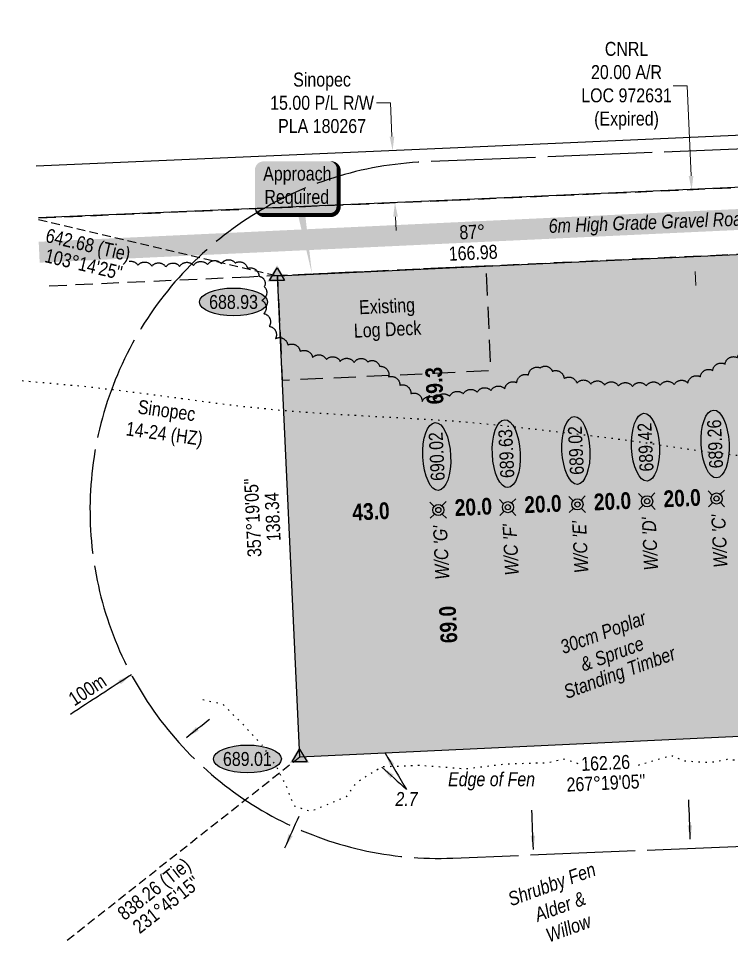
# Model space of a CAD drawing. Extents: x 354637 to 358761, y 6098179 to 6099941.
# Drawn here: x 357521 to 358033, y 6098407 to 6099069 of the extents above; entities that cross this region are included whole.
import ezdxf
from ezdxf.enums import TextEntityAlignment as Align

# ---------------------------------------------------------------- set-up
doc = ezdxf.new("R2010")
doc.units = 0
doc.header["$LTSCALE"] = 5
doc.header["$PDSIZE"] = 0.5
for name, pattern in [('0', [1, 1, 0]), ('foc-ACCESSROAD', [3.75, 2.5, -1.25]), ('foc-BUFFER', [16.75, 15, -1.75]), ('foc-DOT', [1, 0.2, -0.8]), ('foc-TIELINE', [1.875, 1.25, -0.625]), ('foc-TOPO', [1, 0.2, -0.8]), ('HIDDEN2', [4.7625, 3.175, -1.5875])]:
    doc.linetypes.add(name, pattern=pattern)
doc.layers.get('Defpoints').update_dxf_attribs({"color": 9})
for name, color, linetype in [('ABADATA-DRILL', 8, 'foc-DOT'), ('ABADATA-DRILL-T', 8, 'Continuous'), ('AS-ROADS', 254, 'Continuous'), ('AUX-BUFFER', 7, 'foc-BUFFER'), ('C-RW', 13, 'Continuous'), ('F-AR', 190, 'foc-ACCESSROAD'), ('L-BD', 7, 'Continuous'), ('L-BD1', 253, 'Continuous'), ('L-MON', 1, 'Continuous'), ('L-TIE', 7, 'foc-TIELINE'), ('P-ELEVATION', 7, 'Continuous'), ('P-PROPOSED', 10, 'Continuous'), ('P-PROPOSED-H', 21, 'Continuous'), ('P-TXT', 4, 'Continuous'), ('T-BUSH', 110, '0'), ('T-BUSH-T', 110, 'Continuous'), ('T-EXISTING RTF', 220, 'HIDDEN2'), ('T-EXISTING RTF-T', 220, 'Continuous'), ('T-LOW-AREA', 48, 'foc-TOPO'), ('WETLAND-T', 146, 'Continuous')]:
    doc.layers.add(name, color=color, linetype=linetype)
for name, color, linetype, lineweight in [('AS-GENERAL', 48, 'Continuous', 18), ('C-RW-T', 13, 'Continuous', 9), ('F-AR-T', 190, 'Continuous', 9), ('T-TEXT', 48, 'Continuous', 18), ('T-TIE-T', 201, 'Continuous', 18)]:
    doc.layers.add(name, color=color, linetype=linetype, lineweight=lineweight)
doc.styles.add('80', font='ARIALN.TTF', dxfattribs={"height": 10})
doc.styles.add('80CG', font='ARIALN.TTF', dxfattribs={"height": 10})
doc.styles.add('80L', font='ARIALN.TTF', dxfattribs={"height": 10})
doc.styles.add('BOLD', font='ARIALNB.TTF')
doc.dimstyles.new('CG2011', dxfattribs={"dimscale": 5, "dimtxt": 9, "dimasz": 2, "dimexe": 0.2, "dimexo": 0.0625, "dimgap": 0.5, "dimtad": 0, "dimtih": 1, "dimtoh": 1, "dimzin": 0, "dimdsep": 46, "dimtxsty": '80CG', "dimcen": 0.1, "dimse1": 1, "dimse2": 1, "dimclrd": 256, "dimclrt": 256, "dimaunit": 1, "dimadec": 4, "dimazin": 0, "dimtfac": 0.06, "dimtofl": 0, "dimtmove": 0, "dimatfit": 1, "dimfxl": 0.2, "dimtolj": 1, "dimtzin": 0, "dimlwd": -1, "dimarcsym": 0})
doc.dimstyles.new('Compass 5 000', dxfattribs={"dimscale": 5, "dimtxt": 9, "dimasz": 2, "dimexe": 0.2, "dimexo": 0.0625, "dimgap": 0.5, "dimtad": 0, "dimtih": 1, "dimtoh": 1, "dimzin": 0, "dimdsep": 46, "dimtxsty": '80CG', "dimcen": 0.1, "dimse1": 1, "dimse2": 1, "dimclrd": 256, "dimclrt": 256, "dimaunit": 1, "dimadec": 4, "dimazin": 0, "dimtfac": 0.06, "dimtofl": 0, "dimtmove": 0, "dimatfit": 1, "dimfxl": 0.2, "dimtolj": 1, "dimtzin": 0, "dimlwd": -1, "dimarcsym": 0})

# ---------------------------------------------------------------- blocks, each defined once
blk = doc.blocks.new('WC')
at = {"layer": 'L-MON'}
h = blk.add_hatch(color=255, dxfattribs=at)
h.dxf.hatch_style = 1
edge = h.paths.add_edge_path()
edge.add_arc((0, 0), 0.9, 0, 360)
at = {"layer": 'L-MON', "color": 240, "flags": 128}
for points in [[(-0.62, 0.5), (-1.23, 1.12)], [(0.52, 0.61), (1.13, 1.21)], [(-1.18, -1.18), (-0.56, -0.57)], [(1.16, -1.18), (0.56, -0.57)]]:
    blk.add_lwpolyline(points, dxfattribs=at)
at = {"layer": 'L-MON', "color": 240}
for radius in [0.8, 0.373]:
    blk.add_circle((0, 0), radius, dxfattribs=at)
blk = doc.blocks.new('*U389')
at = {"layer": 'P-ELEVATION'}
h = blk.add_hatch(color=111, dxfattribs=at)
h.dxf.hatch_style = 1
edge = h.paths.add_edge_path()
edge.add_ellipse((0, 0), major_axis=(-24.38, 0), ratio=0.410256, start_angle=0, end_angle=360)
at = {"layer": 'P-ELEVATION', "color": 7, "flags": 128}
blk.add_lwpolyline([(0, 0, 12.5, 0, 0), (17.81, 1.3, 0, 0, 0)], format="xyseb", dxfattribs=at)
at = {"layer": 'P-ELEVATION', "color": 7}
blk.add_ellipse((0, 0), major_axis=(-24.38, 0), ratio=0.410256, dxfattribs=at)
at = {"layer": 'P-ELEVATION', "style": '80'}
blk.add_attdef('ELEVATION', text='', height=10, dxfattribs=at).set_placement((0, 0), align=Align.MIDDLE_CENTER)
blk = doc.blocks.new('TRIA')
blk.add_hatch(color=255).paths.add_polyline_path([(-0.04, 1.52), (-1.47, -0.87), (1.39, -0.87)])
blk = doc.blocks.new('TRIAA')
blk.add_blockref('TRIA', (0, 0))
blk = doc.blocks.new('TRIB')
at = {"color": 1}
blk.add_lwpolyline([(-1.12, -0.67), (-0.04, 1.13), (1.04, -0.67)], close=True, dxfattribs=at)
blk = doc.blocks.new('TRIBB')
blk.add_blockref('TRIB', (0, 0))
blk = doc.blocks.new('TRICC')
for name in ['TRIAA', 'TRIBB']:
    blk.add_blockref(name, (0, 0))
blk = doc.blocks.new('plspike')
blk.add_blockref('TRICC', (0, 0))
blk = doc.blocks.new('*D399')
at = {"layer": 'C-RW-T', "transparency": 16777216}
for p, q in [((357788, 6099008.92), (357778, 6099008.92)), ((357789.08, 6098984.73), (357788, 6099008.92)), ((357791.66, 6098927.29), (357792.1, 6098917.31))]:
    blk.add_line(p, q, dxfattribs=at)
for points in [[(357790.75, 6098984.8), (357787.42, 6098984.65), (357789.53, 6098974.74)], [(357793.32, 6098927.37), (357789.99, 6098927.22), (357791.21, 6098937.28)]]:
    blk.add_solid(points, dxfattribs=at)
at = {"layer": 'Defpoints', "color": 0, "transparency": 16777216}
for p in [(357940.67, 6098981.5), (357789.53, 6098974.74), (357942.34, 6098944.05)]:
    blk.add_point(p, dxfattribs=at)
at = {"layer": 'C-RW-T', "transparency": 16777216, "insert": (357738.92, 6099008.92), "char_height": 10, "attachment_point": 5, "style": '80CG'}
blk.add_mtext('\\A1;Sinopec\\P15.00 P/L R/W\\PPLA 180267', dxfattribs=at)
blk = doc.blocks.new('*D400')
at = {"layer": 'Defpoints', "color": 0, "transparency": 16777216}
for p in [(358004.08, 6098946.49), (357781.97, 6098936.97), (357784.04, 6098888.48)]:
    blk.add_point(p, dxfattribs=at)
at = {"layer": 'F-AR-T', "transparency": 16777216}
for p, q in [((358000.88, 6099021.17), (357990.88, 6099021.17)), ((358003.65, 6098956.48), (358000.88, 6099021.17)), ((358006.59, 6098888.02), (358007.02, 6098878.02))]:
    blk.add_line(p, q, dxfattribs=at)
for points in [[(358005.32, 6098956.55), (358001.99, 6098956.41), (358004.08, 6098946.49)], [(358008.25, 6098888.09), (358004.92, 6098887.94), (358006.16, 6098898.01)]]:
    blk.add_solid(points, dxfattribs=at)
at = {"layer": 'F-AR-T', "transparency": 16777216, "insert": (357957.37, 6099021.17), "char_height": 10, "attachment_point": 5, "style": '80CG'}
blk.add_mtext('\\A1;CNRL\\P20.00 A/R\\PLOC 972631\\P(Expired)', dxfattribs=at)
blk = doc.blocks.new('*U387')
at = {"layer": 'P-ELEVATION'}
h = blk.add_hatch(color=111, dxfattribs=at)
h.dxf.hatch_style = 1
edge = h.paths.add_edge_path()
edge.add_ellipse((0, 0), major_axis=(-24.38, 0), ratio=0.410256, start_angle=0, end_angle=360)
at = {"layer": 'P-ELEVATION', "color": 7, "flags": 128}
blk.add_lwpolyline([(0, 0, 12.5, 0, 0), (12.21, 0.99, 0, 0, 0)], format="xyseb", dxfattribs=at)
at = {"layer": 'P-ELEVATION', "color": 7}
blk.add_ellipse((0, 0), major_axis=(-24.38, 0), ratio=0.410256, dxfattribs=at)
at = {"layer": 'P-ELEVATION', "style": '80'}
blk.add_attdef('ELEVATION', text='', height=10, dxfattribs=at).set_placement((0, 0), align=Align.MIDDLE_CENTER)
blk = doc.blocks.new('*U388')
at = {"layer": 'P-ELEVATION'}
h = blk.add_hatch(color=111, dxfattribs=at)
h.dxf.hatch_style = 1
edge = h.paths.add_edge_path()
edge.add_ellipse((0, 0), major_axis=(-24.38, 0), ratio=0.410256, start_angle=0, end_angle=360)
at = {"layer": 'P-ELEVATION', "color": 7, "flags": 128}
blk.add_lwpolyline([(0, 0, 12.5, 0, 0), (13.03, -0.79, 0, 0, 0)], format="xyseb", dxfattribs=at)
at = {"layer": 'P-ELEVATION', "color": 7}
blk.add_ellipse((0, 0), major_axis=(-24.38, 0), ratio=0.410256, dxfattribs=at)
at = {"layer": 'P-ELEVATION', "style": '80'}
blk.add_attdef('ELEVATION', text='', height=10, dxfattribs=at).set_placement((0, 0), align=Align.MIDDLE_CENTER)
blk = doc.blocks.new('*U429')
h = blk.add_hatch(color=255)
edge = h.paths.add_edge_path()
edge.add_line((-24, -20), (24, -20))
edge.add_arc((24, -14), 6, 270, 360)
edge.add_line((30, -14), (30, 12.5))
edge.add_arc((24, 12.5), 6, 0, 90)
edge.add_line((24, 18.5), (-24, 18.5))
edge.add_arc((-24, 12.5), 6, 90, 180)
edge.add_line((-30, 12.5), (-30, -14))
edge.add_arc((-24, -14), 6, 180, 270)
at = {"color": 1, "flags": 128}
blk.add_lwpolyline([(-24, -20, 3, 3, 0), (24, -20, 3, 3, 0.414214), (30, -14, 3, 3, 0), (30, 12.5, 3, 0, 0.414214), (24, 18.5, 0, 0, 0), (-24, 18.5, 0, 0, 0.414214), (-30, 12.5, 0, 0, 0), (-30, -14, 0, 3, 0.414214)], format="xyseb", close=True, dxfattribs=at)
for points in [[(10.96, -62.51, 0, 7.5, 0), (0, 0, 0, 0, 0)], [(23.26, -13.29, 0, 7.5, 0), (0, 0, 0, 0, 0)]]:
    blk.add_lwpolyline(points, format="xyseb", dxfattribs=at)
at = {"color": 1, "style": '80'}
blk.add_attdef('ENTER_TEXT_001', (-26.85, -4.92), '', height=10, dxfattribs=at)

msp = doc.modelspace()

# ---------------------------------------------------------------- hatches: boundary and pattern name
at = {"layer": 'P-PROPOSED-H'}
h = msp.add_hatch(color=256, dxfattribs=at)
h.dxf.hatch_style = 1
h.paths.add_polyline_path([(358123.757, 6098904.215), (357706.859, 6098884.907), (357723.035, 6098539.591), (358145.544, 6098559.308)])

# ---------------------------------------------------------------- linework, layer by layer
at = {"layer": 'ABADATA-DRILL', "flags": 128}
msp.add_lwpolyline([(358224.347, 6098733.184), (358224.522, 6098733.178), (358225.071, 6098733.161), (358225.73, 6098733.414), (358227.222, 6098734.692), (358228.553, 6098736.4), (358228.803, 6098738.718), (358227.524, 6098740.96), (358224.972, 6098743.244), (358220.909, 6098745.226), (358215.945, 6098746.412), (358210.699, 6098747.407), (358204.688, 6098748.727), (358198.223, 6098749.136), (358191.689, 6098748.197), (358186.884, 6098747.327), (358184.169, 6098746.914), (358182.311, 6098746.699), (358177.397, 6098746.333), (358173.403, 6098745.811), (358170.293, 6098744.786), (358167.932, 6098743.712), (358166.202, 6098742.817), (358164.884, 6098742.26), (358164.126, 6098742.034), (358163.752, 6098742.071), (358163.628, 6098742.1), (358162.092, 6098742.55), (358159.362, 6098743.213), (358155.789, 6098744.129), (358151.376, 6098745.347), (358146.007, 6098746.371), (358139.396, 6098746.935), (358131.332, 6098747.396), (358121.954, 6098748.224), (358110.994, 6098749.629), (358098.358, 6098751.038), (358083.943, 6098752.354), (358068.053, 6098753.718), (358051.731, 6098754.846), (358034.764, 6098756.145), (358015.524, 6098758.292), (357993.988, 6098761.415), (357970.89, 6098764.938), (357946.084, 6098768.266), (357919.947, 6098771.387), (357892.809, 6098774.515), (357865.343, 6098777.578), (357837.514, 6098780.229), (357810.855, 6098781.916), (357785.162, 6098783.321), (357760.47, 6098784.745), (357736.204, 6098786.179), (357711.526, 6098788.052), (357686.692, 6098790.481), (357662.199, 6098793.423), (357638.217, 6098796.7), (357614.506, 6098799.817), (357590.466, 6098802.846), (357566.591, 6098805.568), (357543.296, 6098807.646), (357521.124, 6098809.639)], dxfattribs=at)
at = {"layer": 'AS-ROADS', "const_width": 14.996, "flags": 128}
msp.add_lwpolyline([(358520.522, 6098945.51), (358241.947, 6098934.833), (357535.982, 6098901.791)], dxfattribs=at)
at = {"layer": 'AUX-BUFFER', "color": 251, "linetype": 'foc-BUFFER', "flags": 128}
msp.add_lwpolyline([(358132.285, 6098479.465, 1), (358111.678, 6098978.916), (357812.06, 6098966.553, 1), (357832.668, 6098467.103)], format="xyb", close=True, dxfattribs=at)
at = {"layer": 'C-RW'}
msp.add_lwpolyline([(357533.911, 6098963.853), (357830.724, 6098976.58), (358181.187, 6098992.277), (358182.927, 6098954.816), (358185.247, 6098904.881), (358185.923, 6098890.331), (358189.269, 6098890.259), (358367.393, 6098886.416), (358375.594, 6098750.122), (358378.215, 6098706.567), (358354.225, 6098705.123), (358340.816, 6098704.317), (358332.066, 6098849.701), (358188.066, 6098852.807), (358162.644, 6098853.356), (358160.265, 6098903.763), (358157.972, 6098953.715), (357832.365, 6098939.126), (357535.517, 6098926.398)], dxfattribs=at)
at = {"layer": 'F-AR'}
msp.add_lwpolyline([(357535.517, 6098926.398), (357832.365, 6098939.126), (358191.355, 6098955.193), (358523.715, 6098970.067), (358571.176, 6098972.191), (358571.176, 6098972.191), (358558.582, 6098921.646), (358511.544, 6098922.175), (358123.757, 6098904.215), (357686.816, 6098883.979), (357537.627, 6098877.192)], dxfattribs=at)
at = {"layer": 'L-TIE', "flags": 128}
for points in [[(357535.568, 6098925.211), (357706.859, 6098884.907)], [(357723.035, 6098539.591), (357554.261, 6098406.561)]]:
    msp.add_lwpolyline(points, dxfattribs=at)
at = {"layer": 'P-PROPOSED', "flags": 128}
msp.add_lwpolyline([(358145.544, 6098559.308), (357723.035, 6098539.591), (357706.859, 6098884.907), (358123.757, 6098904.215), (358511.544, 6098922.175), (358474.034, 6098771.688), (358430.599, 6098721.705), (358437.947, 6098568.075), (358391.22, 6098565.887, -0.1977355), (358334.203, 6098563.216), (358145.854, 6098554.393)], format="xyb", close=True, dxfattribs=at)
at = {"layer": 'T-BUSH', "flags": 128}
msp.add_lwpolyline([(357600.618, 6098895.283, -0.3050192), (357606.815, 6098892.455, -0.5205671), (357616.794, 6098891.852, -0.5205671), (357626.774, 6098891.249, -0.5205671), (357636.752, 6098891.658, -0.5205671), (357646.731, 6098892.27, -0.5205671), (357656.71, 6098892.883, -0.5205671), (357666.689, 6098893.495, -0.5205671), (357676.667, 6098894.107, -0.5205671), (357685.399, 6098890.178, -0.5205671), (357693.665, 6098884.555, -0.5205671), (357697.494, 6098877.083, -0.5205671), (357695.665, 6098867.255, -0.5205671), (357697.079, 6098857.795, -0.5205671), (357701.067, 6098848.627, -0.5205671), (357705.454, 6098839.832, -0.5205671), (357714.333, 6098835.237, -0.5205671), (357723.212, 6098830.642, -0.5205671), (357732.15, 6098826.235, -0.5205671), (357742.054, 6098824.87, -0.5205671), (357751.958, 6098823.505, -0.5205671), (357761.888, 6098822.72, -0.5205671), (357771.876, 6098823.174, -0.5205671), (357780.185, 6098819.946, -0.5205671), (357786.695, 6098812.42, -0.5205671), (357794.695, 6098806.424, -0.5205671), (357802.694, 6098800.428, -0.5205671), (357810.777, 6098794.787, -0.5205671), (357820.605, 6098796.621, -0.5205671), (357830.433, 6098798.455, -0.5205671), (357840.279, 6098800.168, -0.5205671), (357850.206, 6098801.359, -0.5205671), (357860.132, 6098802.549, -0.5205671), (357870.059, 6098803.74, -0.5205671), (357878.664, 6098808.225, -0.5205671), (357887.046, 6098813.656, -0.5205671), (357895.584, 6098818.858, -0.5205671), (357904.087, 6098816.422, -0.5205671), (357912.577, 6098811.143, -0.5205671), (357921.706, 6098807.852, -0.5205671), (357931.682, 6098807.188, -0.5205671), (357941.657, 6098806.523, -0.5205671), (357951.633, 6098805.858, -0.5205671), (357961.611, 6098805.463, -0.5205671), (357971.598, 6098805.917, -0.5205671), (357981.585, 6098806.371, -0.5205671), (357991.573, 6098806.824, -0.5205671), (358001.389, 6098807.921, -0.5205671), (358010.286, 6098812.48, -0.5205671), (358019.183, 6098817.04, -0.5205671), (358028.081, 6098821.599, -0.5205671), (358036.978, 6098826.159, -0.5205671), (358045.875, 6098830.719, -0.5205671), (358054.696, 6098835.353, -0.5205671), (358059.007, 6098844.373, -0.5205671), (358063.318, 6098853.393, -0.5205671), (358067.629, 6098862.414, -0.5205671), (358069.652, 6098871.881, -0.5205671), (358069.056, 6098881.861, -0.5205671), (358068.459, 6098891.841, -0.5205671), (358071.167, 6098900.702, -0.5205671), (358078.772, 6098906.031, -0.5205671), (358088.764, 6098906.366, -0.5205671), (358098.756, 6098906.701, -0.5205671), (358108.747, 6098907.037, -0.5205671), (358118.739, 6098907.372, -0.5205671), (358120.947, 6098899.163, -0.5205671), (358121.543, 6098889.183, -0.5205671), (358122.138, 6098879.203, -0.5205671), (358122.734, 6098869.224, -0.5205671), (358123.329, 6098859.244, -0.5205671), (358123.925, 6098849.264, -0.5205671), (358124.52, 6098839.284, -0.5205671), (358125.116, 6098829.305, -0.5205671), (358125.711, 6098819.325, -0.5205671), (358126.307, 6098809.345, -0.5205671), (358126.902, 6098799.365, -0.5205671), (358127.497, 6098789.386, -0.5205671), (358128.093, 6098779.406, -0.5205671), (358128.688, 6098769.426, -0.5205671), (358129.284, 6098759.446, -0.5205671), (358129.879, 6098749.467, -0.5205671), (358130.475, 6098739.487, -0.5205671), (358131.07, 6098729.507, -0.5205671), (358131.762, 6098719.534, -0.5205671), (358132.542, 6098709.567, -0.5205671), (358133.323, 6098699.6, -0.5205671), (358134.103, 6098689.633, -0.5205671), (358134.883, 6098679.666, -0.5205671), (358135.663, 6098669.699, -0.5205671), (358136.443, 6098659.732, -0.5205671), (358137.224, 6098649.765, -0.5205671), (358138.004, 6098639.798, -0.5205671), (358138.784, 6098629.831, -0.5205671), (358139.564, 6098619.864, -0.5205671), (358140.344, 6098609.897, -0.5205671), (358141.125, 6098599.93, -0.5205671), (358141.905, 6098589.963, -0.5205671), (358142.685, 6098579.996, -0.5205671), (358143.465, 6098570.029, -0.5205671), (358144.245, 6098560.062, -0.5205671), (358146.042, 6098551.252, -0.5205671), (358156.027, 6098551.763, -0.5205671), (358166.011, 6098552.274, -0.5205671), (358175.996, 6098552.785, -0.5205671), (358185.98, 6098553.296, -0.5205671), (358195.965, 6098553.807, -0.5205671), (358205.949, 6098554.318, -0.5205671), (358215.933, 6098554.829, -0.5205671), (358225.918, 6098555.34, -0.5205671), (358235.902, 6098555.851, -0.5205671), (358245.887, 6098556.362, -0.5205671), (358255.871, 6098556.873, -0.5205671), (358265.856, 6098557.384, -0.5205671), (358275.84, 6098557.895, -0.5205671), (358285.825, 6098558.406, -0.5205671), (358295.809, 6098558.917, -0.5205671), (358305.793, 6098559.428, -0.5205671), (358315.778, 6098559.939, -0.5205671), (358325.762, 6098560.45, -0.5205671), (358335.747, 6098560.961, -0.5205671), (358345.731, 6098561.471, -0.5205671), (358355.716, 6098561.982, -0.5205671), (358365.7, 6098562.493, -0.5205671), (358375.685, 6098563.004, -0.5205671), (358385.669, 6098563.515, -0.5205671), (358395.653, 6098564.026, -0.5205671), (358405.638, 6098564.537, -0.5205671), (358415.564, 6098563.973, -0.5205671), (358425.435, 6098562.385, -0.5205671), (358435.305, 6098560.798, -0.5205671), (358445.176, 6098559.21, -0.5205671), (358455.047, 6098557.623, -0.5205671), (358464.869, 6098555.783, -0.5205671), (358474.626, 6098553.605, -0.5205671), (358484.384, 6098551.428, -0.5205671), (358494.141, 6098549.25, -0.5205671), (358508.411, 6098546.066)], format="xyb", dxfattribs=at)
at = {"layer": 'T-EXISTING RTF', "flags": 128}
msp.add_lwpolyline([(357856.661, 6098891.845), (357706.859, 6098884.907), (357710.368, 6098810.008), (357860.13, 6098816.944)], close=True, dxfattribs=at)
at = {"layer": 'T-LOW-AREA', "flags": 128}
msp.add_lwpolyline([(358269.714, 6098517.99), (358256.252, 6098518.258), (358242.359, 6098534.67), (358211.519, 6098538.03), (358183.922, 6098538.755), (358146.387, 6098537.275), (358138.082, 6098533.01), (358115.624, 6098534.22), (358092.337, 6098529.395), (358059.842, 6098535.46), (358029.434, 6098537.8), (358016.972, 6098535.475), (357998.719, 6098536.69), (357989.434, 6098540.568), (357963.324, 6098532.948), (357935.939, 6098530.64), (357912.442, 6098538.003), (357900.629, 6098535.368), (357870.887, 6098534.555), (357842.109, 6098531.005), (357809.039, 6098533.523), (357781.814, 6098532.458), (357763.359, 6098521.115), (357756.162, 6098511.07), (357730.659, 6098500.463), (357718.814, 6098504.52), (357713.417, 6098518.46), (357706.494, 6098532.295), (357696.032, 6098548.085), (357681.097, 6098564.098), (357667.992, 6098577.343), (357651.614, 6098581.04)], dxfattribs=at)

# ---------------------------------------------------------------- block references
ref = msp.add_blockref('*U429', (357720.804, 6098948.447), dxfattribs=dict(xscale=0.99975043, yscale=0.99975043, zscale=0.99975043))
ref.add_attrib('ENTER_TEXT_001', 'Approach', (357696.69, 6098953.168), dxfattribs={"color": 1, "height": 9.9975, "style": '80'})
ref.add_attrib('ENTER_TEXT_002', 'Required', (357697.549, 6098936.505), dxfattribs={"color": 1, "height": 9.9975, "style": '80'})
at = {"xscale": 0.99975043, "yscale": 0.99975043, "zscale": 0.99975043}
for name, p, values in [('*U388', (357675.415, 6098866.106), {'ELEVATION': '688.93'}), ('*U387', (357685.344, 6098538.247), {'ELEVATION': '689.01'})]:
    msp.add_blockref(name, p, dxfattribs=at).add_auto_attribs(values)
at = {"xscale": 0.99975043, "yscale": 0.99975043, "zscale": 0.99975043, "rotation": 92.68194444444445}
for p, values in [((357970.972, 6098761.916), {'ELEVATION': '689.42'}), ((358020.906, 6098764.229), {'ELEVATION': '689.26'}), ((357821.201, 6098755.238), {'ELEVATION': '690.02'}), ((357871.104, 6098757.291), {'ELEVATION': '689.63'}), ((357921.038, 6098759.604), {'ELEVATION': '689.02'})]:
    msp.add_blockref('*U389', p, dxfattribs=at).add_auto_attribs(values)
at = {"layer": 'L-MON', "xscale": 4.998752149999946, "yscale": 4.998752149999946, "zscale": 4.998752149999946}
for name, p in [('plspike', (357706.859, 6098884.907)), ('WC', (357922.154, 6098720.865, 1722.555)), ('WC', (357972.132, 6098723.13)), ('WC', (358021.969, 6098725.1)), ('WC', (357822.364, 6098716.828)), ('WC', (357872.267, 6098718.88)), ('plspike', (357723.035, 6098539.591))]:
    msp.add_blockref(name, p, dxfattribs=at)

# ---------------------------------------------------------------- texts
at = {"layer": 'ABADATA-DRILL-T', "insert": (357596.671, 6098797.527), "char_height": 9.9975, "attachment_point": 1, "rotation": 352.220246, "style": '80L'}
msp.add_mtext_dynamic_manual_height_columns('\\pi11.05321;Sinopec\\P\\pi4.711;14-24 (HZ)', width=62.86705, gutter_width=50, heights=[0], dxfattribs=at)
at = {"layer": 'AS-GENERAL', "insert": (357900.744, 6098925.535), "char_height": 9.99751, "attachment_point": 1, "rotation": 2.195015, "style": '80L'}
msp.add_mtext_dynamic_manual_height_columns('\\pi0.56828;{\\fArial Narrow|b0|i1|c0|p34;6m High Grade Gravel Road}', width=145.80032, gutter_width=49.988, heights=[0], dxfattribs=at)
at = {"layer": 'AUX-BUFFER', "insert": (357555.785, 6098584.225), "char_height": 9.9975, "attachment_point": 1, "rotation": 33.038244, "style": '80L'}
msp.add_mtext_dynamic_manual_height_columns('100m', width=34.226, gutter_width=224.944, heights=[0], dxfattribs=at)
at = {"layer": 'L-BD', "style": '80L'}
for s, rotation, p in [('642.68 (Tie)', 346.759359, (357571.123, 6098907.089)), ('103°14\'25"', 346.759359, (357567.859, 6098893.221)), ('838.26 (Tie)', 38.245592, (357618.351, 6098444.985)), ('231°45\'15"', 38.245592, (357627.17, 6098433.796))]:
    msp.add_text(s, height=9.9975, rotation=rotation, dxfattribs=at).set_placement(p, align=Align.MIDDLE_CENTER)
at = {"layer": 'L-BD', "color": 3, "style": 'BOLD'}
for s, rotation, p in [('20.0', 2.651703, (357834.401, 6098712.494)), ('20.0', 2.651703, (357884.304, 6098714.546)), ('20.0', 2.651703, (357934.191, 6098716.531, 1722.555)), ('20.0', 2.651703, (357984.169, 6098718.796)), ('43.0', 2.681332, (357760.936, 6098709.272)), ('69.0', 92.681948, (357836.024, 6098621.623))]:
    msp.add_text(s, height=11.997, rotation=rotation, dxfattribs=at).set_placement(p)
at = {"layer": 'L-BD', "color": 3, "insert": (357814.127, 6098792.378), "char_height": 11.997, "width": 26.28261, "attachment_point": 1, "rotation": 92.681948, "style": 'BOLD', "bg_fill": 1, "box_fill_scale": 1.15, "bg_fill_color": 21, "bg_fill_transparency": 0}
msp.add_mtext('69.3', dxfattribs=at)
at = {"layer": 'L-BD1', "style": '80L'}
for s, height, rotation, p in [('87°', 9.9975, 2.6517, (357846.633, 6098916.402)), ('166.98', 9.9975, 2.6517, (357847.327, 6098901.422)), ("267°19'05''", 9.99751, 2.6819, (357942.677, 6098521.105))]:
    msp.add_text(s, height=height, rotation=rotation, dxfattribs=at).set_placement(p, align=Align.MIDDLE)
for s, p in [('357°19\'05"', (357689.194, 6098711.267)), ('138.34', (357703.425, 6098711.934))]:
    msp.add_text(s, height=9.9975, rotation=92.681948, dxfattribs=at).set_placement(p, align=Align.MIDDLE_CENTER)
at = {"layer": 'P-TXT', "char_height": 9.99751, "attachment_point": 1, "rotation": 92.681944, "style": '80L'}
for s, insert in [("\\pi0.45234;{\\fArial Narrow|b0|i1|c0|p34;W/C 'C'}", (358019.911, 6098674.819)), ("\\pi1.08656;{\\fArial Narrow|b0|i1|c0|p34;W/C 'F'}", (357870.209, 6098668.599)), ("\\pi0.76604;{\\fArial Narrow|b0|i1|c0|p34;W/C 'E'}", (357920.096, 6098670.584, 1722.555)), ("\\pi0.45234;{\\fArial Narrow|b0|i1|c0|p34;W/C 'D'}", (357970.074, 6098672.849)), ("\\pi0.12841;{\\fArial Narrow|b0|i1|c0|p34;W/C 'G'}", (357820.306, 6098666.546))]:
    msp.add_mtext_dynamic_manual_height_columns(s, width=38.34419, gutter_width=49.988, heights=[0], dxfattribs=dict(at, insert=insert))
at = {"layer": 'T-BUSH-T', "char_height": 10, "attachment_point": 1, "rotation": 20, "style": '80L'}
for s, width, insert in [('\\pi1.98102;{\\fArial Narrow|b0|i1|c0|p34;30cm Poplar \\P\\pi11.35006;& Spruce}', 68.64145, (357906.77, 6098622.095)), ('\\pi5.37889;{\\fArial Narrow|b0|i1|c0|p34;Alder &\\P\\pi7.93346;Willow}', 48.14523, (357885.268, 6098428.895))]:
    msp.add_mtext_dynamic_manual_height_columns(s, width=width, gutter_width=50, heights=[0], dxfattribs=dict(at, insert=insert))
at = {"layer": 'T-EXISTING RTF-T', "insert": (357760.274, 6098867.023), "char_height": 9.99751, "attachment_point": 1, "rotation": 2.651703, "style": '80L'}
msp.add_mtext_dynamic_manual_height_columns('\\pi5.01464;Existing\\P\\pi0.45916;Log Deck', width=48.43716, gutter_width=49.988, heights=[0], dxfattribs=at)
at = {"layer": 'T-TEXT', "insert": (357911.139, 6098590.664), "char_height": 10, "attachment_point": 1, "rotation": 20, "style": '80L'}
msp.add_mtext_dynamic_manual_height_columns('{\\fArial Narrow|b0|i1|c0|p34;Standing Timber}', width=85.14775, gutter_width=50, heights=[0], dxfattribs=at)
at = {"layer": 'T-TEXT', "insert": (357825.676, 6098528.728), "char_height": 10, "attachment_point": 1, "style": '80L'}
msp.add_mtext_dynamic_manual_height_columns('\\pi3.64962;{\\fArial Narrow|b0|i1|c0|p34;Edge of Fen}', width=68.88177, gutter_width=50, heights=[0], dxfattribs=at)
at = {"layer": 'T-TIE-T', "insert": (357791.199, 6098514.528), "char_height": 9.99751, "attachment_point": 1, "style": '80L'}
msp.add_mtext_dynamic_manual_height_columns('\\pi0.38756;{\\fArial Narrow|b0|i1|c0|p34;2.7}', width=16.48061, gutter_width=49.988, heights=[0], dxfattribs=at)
at = {"layer": 'WETLAND-T', "insert": (357870.752, 6098441.758), "char_height": 10, "attachment_point": 1, "rotation": 20, "style": '80L'}
msp.add_mtext_dynamic_manual_height_columns('\\pi0.45587;{\\fArial Narrow|b0|i1|c0|p34;Shrubby Fen}', width=65.37285, gutter_width=50, heights=[0], dxfattribs=at)

# ---------------------------------------------------------------- dimensions: what is measured, and where the dimension line sits
at = {"layer": 'C-RW-T'}
dim = msp.add_linear_dim(base=(357789.532, 6098974.736), p1=(357942.344, 6098944.054), p2=(357940.667, 6098981.504), angle=92.564384, text='Sinopec\\P15.00 P/L R/W\\PPLA 180267', dimstyle='Compass 5 000', dxfattribs=at)
dim.commit()
dim.dimension.update_dxf_attribs({"geometry": '*D399', "text_midpoint": (357738.918, 6099008.924), "dimtype": 161})
at = {"layer": 'F-AR-T'}
dim = msp.add_linear_dim(base=(358004.082, 6098946.489), p1=(357784.044, 6098888.482), p2=(357781.965, 6098936.965), angle=92.455278, text='CNRL\\P20.00 A/R\\PLOC 972631\\P(Expired)', dimstyle='Compass 5 000', dxfattribs=at)
dim.commit()
dim.dimension.update_dxf_attribs({"geometry": '*D400', "text_midpoint": (357957.367, 6099021.172), "dimtype": 161})

# ---------------------------------------------------------------- leaders
at = {"layer": 'AUX-BUFFER', "path_type": 1}
msp.add_leader([(357602.112, 6098598.685), (357558.383, 6098570.245)], dimstyle='CG2011', override={"dimasz": 2, "dimgap": 0.5, "dimtad": 0}, dxfattribs=at)
at = {"layer": 'T-TEXT', "path_type": 1}
for points in [[(357641.62, 6098553.636), (357658.171, 6098566.841)], [(358003.141, 6098480.627), (358002.038, 6098508.849)], [(357890.534, 6098473.25), (357889.431, 6098501.472)], [(357712.292, 6098474.494), (357722.492, 6098497.314)]]:
    msp.add_leader(points, dimstyle='Compass 5 000', override={"dimgap": 0.5, "dimtad": 0}, dxfattribs=at)
at = {"layer": 'T-TIE-T', "path_type": 1}
for points in [[(357784.228, 6098542.447), (357799.556, 6098516.291)], [(357781.814, 6098532.458), (357799.556, 6098516.291)]]:
    msp.add_leader(points, dimstyle='Compass 5 000', override={"dimgap": 0.5, "dimtad": 0}, dxfattribs=at)

# ---------------------------------------------------------------- next in the draw order: texts
at = {"layer": 'L-BD1', "insert": (357942.114, 6098540.41), "char_height": 9.9975, "width": 36.16644, "attachment_point": 2, "rotation": 2.6819, "style": '80L', "bg_fill": 3, "box_fill_scale": 1.15, "bg_fill_color": 256, "bg_fill_true_color": 256, "bg_fill_transparency": 0}
msp.add_mtext('162.26', dxfattribs=at)

doc.saveas('drawing.dxf')
